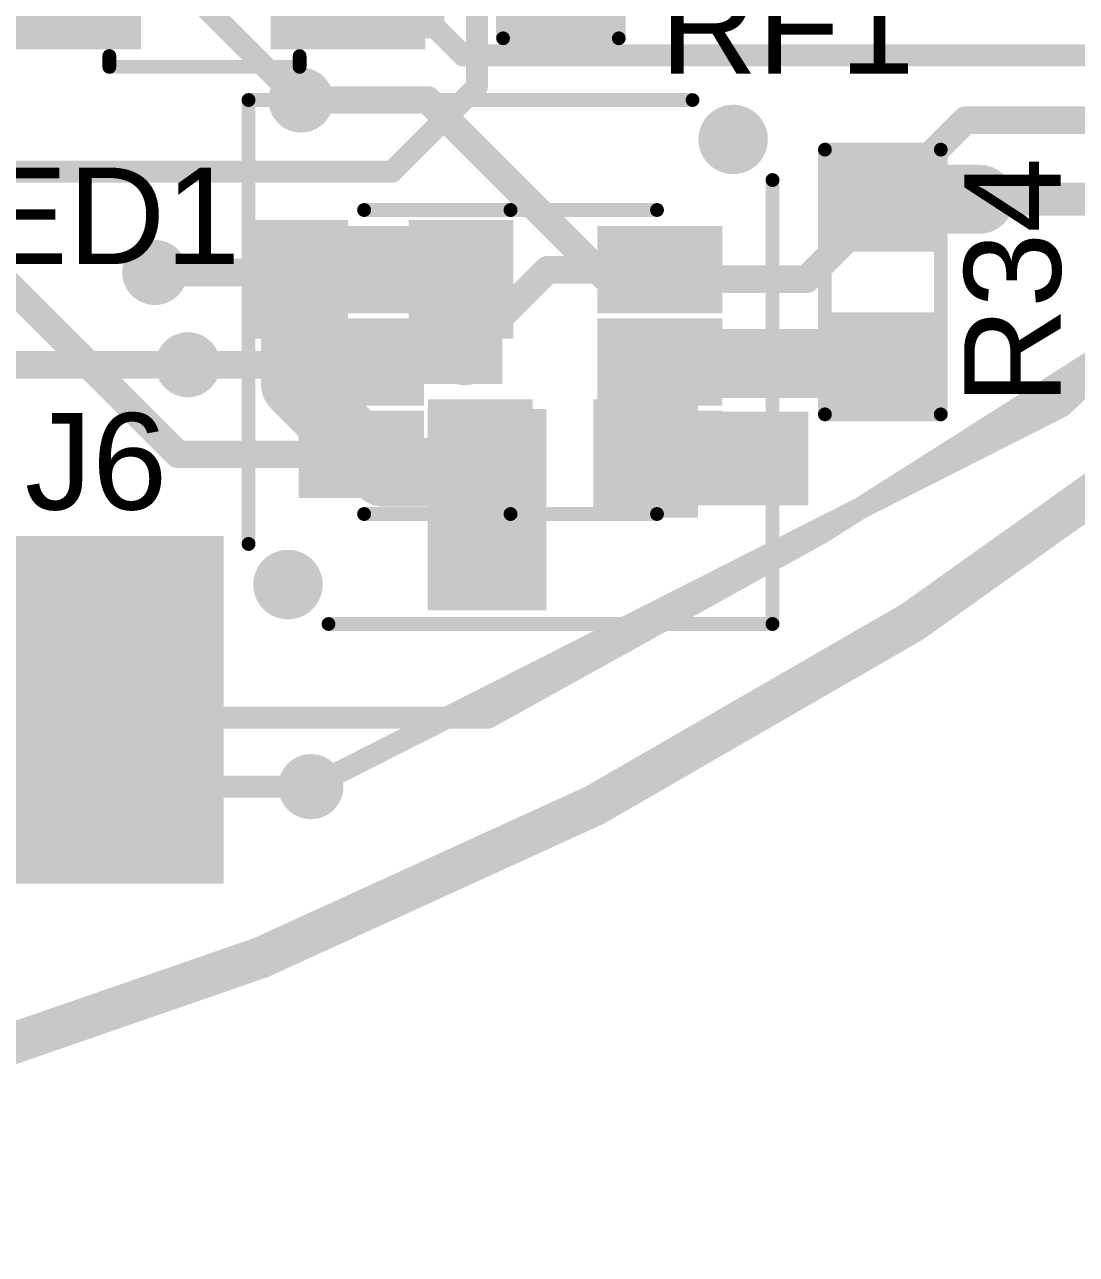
# Model space of a CAD drawing. Header units: millimetres. Extents: x -35.7 to 35.7, y -3.2 to 68.2.
# Drawn here: x 11.02 to 20.71, y -3.19 to 8.14 of the extents above; entities that cross this region are included whole.
import ezdxf

# ---------------------------------------------------------------- set-up
doc = ezdxf.new("R2010")
doc.units = ezdxf.units.MM
for name, color, linetype in [('BottomLayer', 5, 'Continuous'), ('BottomPaste', 16, 'Continuous'), ('BottomSolder', 6, 'Continuous'), ('Mechanical2', 216, 'Continuous'), ('PadHoleLayer', 156, 'Continuous'), ('TopLayer', 1, 'Continuous'), ('TopOverlay', 2, 'Continuous'), ('TopPaste', 8, 'Continuous'), ('TopSolder', 216, 'Continuous'), ('ViaHoleLayer', 16, 'Continuous')]:
    doc.layers.add(name, color=color, linetype=linetype)
doc.styles.add('Arial', font='', dxfattribs={"height": 0.2})
doc.styles.get('Arial').set_extended_font_data('Arial')

# ---------------------------------------------------------------- blocks, each defined once
blk = doc.blocks.new('SOT_23_6_14')
at = {"layer": 'TopLayer'}
for points in [[(-1.92, 1.26), (-0.7, 1.26), (-0.7, 0.64), (-1.92, 0.64)], [(0.7, 1.26), (1.92, 1.26), (1.92, 0.64), (0.7, 0.64)], [(-1.92, 0.31), (-0.7, 0.31), (-0.7, -0.31), (-1.92, -0.31)], [(0.7, 0.31), (1.92, 0.31), (1.92, -0.31), (0.7, -0.31)], [(-1.92, -0.64), (-0.7, -0.64), (-0.7, -1.26), (-1.92, -1.26)], [(0.7, -0.64), (1.92, -0.64), (1.92, -1.26), (0.7, -1.26)]]:
    blk.add_hatch(color=1, dxfattribs=at).paths.add_polyline_path(points)
at = {"layer": 'TopPaste'}
for points in [[(-1.92, 1.26), (-0.7, 1.26), (-0.7, 0.64), (-1.92, 0.64)], [(0.7, 1.26), (1.92, 1.26), (1.92, 0.64), (0.7, 0.64)], [(-1.92, 0.31), (-0.7, 0.31), (-0.7, -0.31), (-1.92, -0.31)], [(0.7, 0.31), (1.92, 0.31), (1.92, -0.31), (0.7, -0.31)], [(-1.92, -0.64), (-0.7, -0.64), (-0.7, -1.26), (-1.92, -1.26)], [(0.7, -0.64), (1.92, -0.64), (1.92, -1.26), (0.7, -1.26)]]:
    blk.add_hatch(color=8, dxfattribs=at).paths.add_polyline_path(points)
at = {"layer": 'TopSolder'}
for points in [[(-2.022, 1.362), (-0.598, 1.362), (-0.598, 0.538), (-2.022, 0.538)], [(0.598, 1.362), (2.022, 1.362), (2.022, 0.538), (0.598, 0.538)], [(-2.022, 0.412), (-0.598, 0.412), (-0.598, -0.412), (-2.022, -0.412)], [(0.598, 0.412), (2.022, 0.412), (2.022, -0.412), (0.598, -0.412)], [(-2.022, -0.538), (-0.598, -0.538), (-0.598, -1.362), (-2.022, -1.362)], [(0.598, -0.538), (2.022, -0.538), (2.022, -1.362), (0.598, -1.362)]]:
    blk.add_hatch(color=216, dxfattribs=at).paths.add_polyline_path(points)
at = {"layer": 'TopOverlay', "const_width": 0.127}
for points in [[(-0.889, 1.524), (0.864, 1.524)], [(-0.889, 1.424), (-0.889, 1.524)], [(0.864, 1.424), (0.864, 1.524)], [(-2.184, 1.092), (-2.057, 0.965)], [(-2.184, 0.838), (-2.184, 1.092)], [(-2.184, 0.838), (-2.057, 0.965)], [(-0.889, -1.524), (-0.889, -1.424)], [(-0.889, -1.524), (0.864, -1.524)], [(0.864, -1.524), (0.864, -1.424)]]:
    blk.add_lwpolyline(points, dxfattribs=at)
at = {"layer": 'TopOverlay', "const_width": 0.0635}
for points in [[(-0.921, 1.524, 1), (-0.857, 1.524, 1)], [(-0.921, 1.524, 1), (-0.857, 1.524, 1)], [(0.832, 1.524, 1), (0.895, 1.524, 1)], [(0.832, 1.524, 1), (0.895, 1.524, 1)], [(-0.921, 1.424, 1), (-0.857, 1.424, 1)], [(0.832, 1.424, 1), (0.895, 1.424, 1)], [(-2.216, 1.092, 1), (-2.153, 1.092, 1)], [(-2.216, 1.092, 1), (-2.153, 1.092, 1)], [(-2.089, 0.965, 1), (-2.026, 0.965, 1)], [(-2.089, 0.965, 1), (-2.026, 0.965, 1)], [(-2.216, 0.838, 1), (-2.153, 0.838, 1)], [(-2.216, 0.838, 1), (-2.153, 0.838, 1)], [(-0.921, -1.424, 1), (-0.857, -1.424, 1)], [(-0.921, -1.524, 1), (-0.857, -1.524, 1)], [(-0.921, -1.524, 1), (-0.857, -1.524, 1)], [(0.832, -1.424, 1), (0.895, -1.424, 1)], [(0.832, -1.524, 1), (0.895, -1.524, 1)], [(0.832, -1.524, 1), (0.895, -1.524, 1)]]:
    blk.add_lwpolyline(points, format="xyb", close=True, dxfattribs=at)
blk = doc.blocks.new('0533980367_30')
at = {"layer": 'TopLayer'}
for points in [[(-4.85, 2.875), (-2.75, 2.875), (-2.75, -0.125), (-4.85, -0.125)], [(4.85, -0.125), (2.75, -0.125), (2.75, 2.875), (4.85, 2.875)], [(-1.65, -0.725), (-0.85, -0.725), (-0.85, -2.025), (-1.65, -2.025)], [(-0.4, -0.725), (0.4, -0.725), (0.4, -2.025), (-0.4, -2.025)], [(0.85, -0.725), (1.65, -0.725), (1.65, -2.025), (0.85, -2.025)]]:
    blk.add_hatch(color=1, dxfattribs=at).paths.add_polyline_path(points)
at = {"layer": 'TopPaste'}
for points in [[(-4.85, 2.875), (-2.75, 2.875), (-2.75, -0.125), (-4.85, -0.125)], [(4.85, -0.125), (2.75, -0.125), (2.75, 2.875), (4.85, 2.875)], [(-1.65, -0.725), (-0.85, -0.725), (-0.85, -2.025), (-1.65, -2.025)], [(-0.4, -0.725), (0.4, -0.725), (0.4, -2.025), (-0.4, -2.025)], [(0.85, -0.725), (1.65, -0.725), (1.65, -2.025), (0.85, -2.025)]]:
    blk.add_hatch(color=8, dxfattribs=at).paths.add_polyline_path(points)
at = {"layer": 'TopSolder'}
for points in [[(-4.952, 2.977), (-2.648, 2.977), (-2.648, -0.227), (-4.952, -0.227)], [(4.952, -0.227), (2.648, -0.227), (2.648, 2.977), (4.952, 2.977)], [(-1.752, -0.623), (-0.748, -0.623), (-0.748, -2.127), (-1.752, -2.127)], [(-0.502, -0.623), (0.502, -0.623), (0.502, -2.127), (-0.502, -2.127)], [(0.748, -0.623), (1.752, -0.623), (1.752, -2.127), (0.748, -2.127)]]:
    blk.add_hatch(color=216, dxfattribs=at).paths.add_polyline_path(points)
at = {"layer": 'TopOverlay'}
for points, const_width in [([(2.413, 2.769), (-2.438, 2.769)], 0.127), ([(-2.286, 0.178), (-2.464, 0)], 0.254), ([(-2.108, 0.178), (-2.286, 0.178)], 0.254), ([(-2.464, 0), (-2.464, -0.965)], 0.254), ([(-2.819, -1.295), (-2.819, -0.483)], 0.127), ([(2.819, -0.483), (2.819, -1.295)], 0.127), ([(-2.007, -1.295), (-2.819, -1.295)], 0.127), ([(2.819, -1.295), (2.007, -1.295)], 0.127)]:
    blk.add_lwpolyline(points, dxfattribs=dict(at, const_width=const_width))
for points, const_width in [([(-2.47, 2.769, 1), (-2.407, 2.769, 1)], 0.0635), ([(2.381, 2.769, 1), (2.445, 2.769, 1)], 0.0635), ([(-2.35, 0.178, 1), (-2.223, 0.178, 1)], 0.127), ([(-2.35, 0.178, 1), (-2.223, 0.178, 1)], 0.127), ([(-2.172, 0.178, 1), (-2.045, 0.178, 1)], 0.127), ([(-2.527, 0, 1), (-2.4, 0, 1)], 0.127), ([(-2.527, 0, 1), (-2.4, 0, 1)], 0.127), ([(-2.851, -0.483, 1), (-2.788, -0.483, 1)], 0.0635), ([(2.788, -0.483, 1), (2.851, -0.483, 1)], 0.0635), ([(-2.527, -0.965, 1), (-2.4, -0.965, 1)], 0.127), ([(-2.851, -1.295, 1), (-2.788, -1.295, 1)], 0.0635), ([(-2.851, -1.295, 1), (-2.788, -1.295, 1)], 0.0635), ([(-2.038, -1.295, 1), (-1.975, -1.295, 1)], 0.0635), ([(1.975, -1.295, 1), (2.038, -1.295, 1)], 0.0635), ([(2.788, -1.295, 1), (2.851, -1.295, 1)], 0.0635), ([(2.788, -1.295, 1), (2.851, -1.295, 1)], 0.0635), ([(-1.956, -1.676, 1), (-2.21, -1.676, 1)], 0.254), ([(-2.273, -1.676, 1), (-2.146, -1.676, 1)], 0.127), ([(-2.019, -1.676, 1), (-1.892, -1.676, 1)], 0.127)]:
    blk.add_lwpolyline(points, format="xyb", close=True, dxfattribs=dict(at, const_width=const_width))
blk.add_text('PCB Edge', height=0.5, rotation=180, dxfattribs=at).set_placement((1.956, 0.291))
blk = doc.blocks.new('LTST_G683GEBW_35')
at = {"layer": 'BottomSolder'}
h = blk.add_hatch(color=6, dxfattribs=at)
edge = h.paths.add_edge_path()
edge.add_arc((2.05, 2.05), 0.102, 0, 360)
h = blk.add_hatch(color=6, dxfattribs=at)
edge = h.paths.add_edge_path()
edge.add_arc((-2.05, -2.05), 0.102, 0, 360)
at = {"layer": 'PadHoleLayer'}
h = blk.add_hatch(color=156, dxfattribs=at)
edge = h.paths.add_edge_path()
edge.add_arc((2.05, 2.05), 0.32, 0, 360)
h = blk.add_hatch(color=156, dxfattribs=at)
edge = h.paths.add_edge_path()
edge.add_arc((-2.05, -2.05), 0.32, 0, 360)
at = {"layer": 'TopLayer'}
for points in [[(-1.85, 1.15), (-0.9, 1.15), (-0.9, 0.55), (-1.85, 0.55)], [(0.9, 1.15), (1.85, 1.15), (1.85, 0.55), (0.9, 0.55)], [(-1.85, 0.3), (-0.9, 0.3), (-0.9, -0.3), (-1.85, -0.3)], [(0.9, 0.3), (1.85, 0.3), (1.85, -0.3), (0.9, -0.3)], [(-1.85, -0.55), (-0.9, -0.55), (-0.9, -1.15), (-1.85, -1.15)], [(0.9, -0.55), (1.85, -0.55), (1.85, -1.15), (0.9, -1.15)]]:
    blk.add_hatch(color=1, dxfattribs=at).paths.add_polyline_path(points)
at = {"layer": 'TopPaste'}
for points in [[(-1.85, 1.15), (-0.9, 1.15), (-0.9, 0.55), (-1.85, 0.55)], [(0.9, 1.15), (1.85, 1.15), (1.85, 0.55), (0.9, 0.55)], [(-1.85, 0.3), (-0.9, 0.3), (-0.9, -0.3), (-1.85, -0.3)], [(0.9, 0.3), (1.85, 0.3), (1.85, -0.3), (0.9, -0.3)], [(-1.85, -0.55), (-0.9, -0.55), (-0.9, -1.15), (-1.85, -1.15)], [(0.9, -0.55), (1.85, -0.55), (1.85, -1.15), (0.9, -1.15)]]:
    blk.add_hatch(color=8, dxfattribs=at).paths.add_polyline_path(points)
at = {"layer": 'TopSolder'}
h = blk.add_hatch(color=216, dxfattribs=at)
edge = h.paths.add_edge_path()
edge.add_arc((2.05, 2.05), 0.102, 0, 360)
for points in [[(-1.952, 1.252), (-0.798, 1.252), (-0.798, 0.448), (-1.952, 0.448)], [(0.798, 1.252), (1.952, 1.252), (1.952, 0.448), (0.798, 0.448)], [(-1.952, 0.402), (-0.798, 0.402), (-0.798, -0.402), (-1.952, -0.402)], [(0.798, 0.402), (1.952, 0.402), (1.952, -0.402), (0.798, -0.402)], [(-1.952, -0.448), (-0.798, -0.448), (-0.798, -1.252), (-1.952, -1.252)], [(0.798, -0.448), (1.952, -0.448), (1.952, -1.252), (0.798, -1.252)]]:
    blk.add_hatch(color=216, dxfattribs=at).paths.add_polyline_path(points)
h = blk.add_hatch(color=216, dxfattribs=at)
edge = h.paths.add_edge_path()
edge.add_arc((-2.05, -2.05), 0.102, 0, 360)
at = {"layer": 'TopOverlay', "const_width": 0.127}
for points in [[(-2.413, 2.413), (1.676, 2.413)], [(-2.413, -1.676), (-2.413, 2.413)], [(2.413, -2.413), (2.413, 1.676)], [(-1.349, 1.4), (0, 1.4)], [(0, 1.4), (1.349, 1.4)], [(-1.349, -1.4), (0, -1.4)], [(0, -1.4), (1.349, -1.4)], [(-1.676, -2.413), (2.413, -2.413)]]:
    blk.add_lwpolyline(points, dxfattribs=at)
at = {"layer": 'TopOverlay'}
for points, const_width in [([(-2.445, 2.413, 1), (-2.381, 2.413, 1)], 0.0635), ([(-2.445, 2.413, 1), (-2.381, 2.413, 1)], 0.0635), ([(1.645, 2.413, 1), (1.708, 2.413, 1)], 0.0635), ([(2.381, 1.676, 1), (2.445, 1.676, 1)], 0.0635), ([(-1.381, 1.4, 1), (-1.317, 1.4, 1)], 0.0635), ([(-0.032, 1.4, 1), (0.032, 1.4, 1)], 0.0635), ([(-0.032, 1.4, 1), (0.032, 1.4, 1)], 0.0635), ([(1.317, 1.4, 1), (1.381, 1.4, 1)], 0.0635), ([(-2.032, 0.94, 1), (-2.134, 0.94, 1)], 0.254), ([(-2.197, 0.94, 1), (-2.07, 0.94, 1)], 0.127), ([(-2.095, 0.94, 1), (-1.968, 0.94, 1)], 0.127), ([(-1.381, -1.4, 1), (-1.317, -1.4, 1)], 0.0635), ([(-0.032, -1.4, 1), (0.032, -1.4, 1)], 0.0635), ([(-0.032, -1.4, 1), (0.032, -1.4, 1)], 0.0635), ([(1.317, -1.4, 1), (1.381, -1.4, 1)], 0.0635), ([(-2.445, -1.676, 1), (-2.381, -1.676, 1)], 0.0635), ([(-1.708, -2.413, 1), (-1.645, -2.413, 1)], 0.0635), ([(2.381, -2.413, 1), (2.445, -2.413, 1)], 0.0635), ([(2.381, -2.413, 1), (2.445, -2.413, 1)], 0.0635)]:
    blk.add_lwpolyline(points, format="xyb", close=True, dxfattribs=dict(at, const_width=const_width))
blk = doc.blocks.new('RES0603_45')
at = {"layer": 'TopLayer'}
for points in [[(-0.381, 0.4445), (-0.381, -0.4445), (-1.143, -0.4445), (-1.143, 0.4445)], [(1.143, 0.4445), (1.143, -0.4445), (0.381, -0.4445), (0.381, 0.4445)]]:
    blk.add_hatch(color=1, dxfattribs=at).paths.add_polyline_path(points)
at = {"layer": 'TopPaste'}
for points in [[(-0.381, 0.4445), (-0.381, -0.4445), (-1.143, -0.4445), (-1.143, 0.4445)], [(1.143, 0.4445), (1.143, -0.4445), (0.381, -0.4445), (0.381, 0.4445)]]:
    blk.add_hatch(color=8, dxfattribs=at).paths.add_polyline_path(points)
at = {"layer": 'TopSolder'}
for points in [[(-0.2794, 0.5461), (-0.2794, -0.5461), (-1.2446, -0.5461), (-1.2446, 0.5461)], [(1.2446, 0.5461), (1.2446, -0.5461), (0.2794, -0.5461), (0.2794, 0.5461)]]:
    blk.add_hatch(color=216, dxfattribs=at).paths.add_polyline_path(points)
at = {"layer": 'TopOverlay', "const_width": 0.127}
for points in [[(-1.2192, 0.5334), (1.2192, 0.5334)], [(-1.2192, 0.5334), (-1.2192, -0.5334)], [(1.2192, 0.5334), (1.2192, -0.5334)], [(-1.2192, -0.5334), (1.2192, -0.5334)]]:
    blk.add_lwpolyline(points, dxfattribs=at)
at = {"layer": 'TopOverlay', "const_width": 0.0635}
for points in [[(-1.25095, 0.5334, 1), (-1.18745, 0.5334, 1)], [(-1.25095, 0.5334, 1), (-1.18745, 0.5334, 1)], [(1.18745, 0.5334, 1), (1.25095, 0.5334, 1)], [(1.18745, 0.5334, 1), (1.25095, 0.5334, 1)], [(-1.25095, -0.5334, 1), (-1.18745, -0.5334, 1)], [(-1.25095, -0.5334, 1), (-1.18745, -0.5334, 1)], [(1.18745, -0.5334, 1), (1.25095, -0.5334, 1)], [(1.18745, -0.5334, 1), (1.25095, -0.5334, 1)]]:
    blk.add_lwpolyline(points, format="xyb", close=True, dxfattribs=at)
blk = doc.blocks.new('RES0603_B_85')
at = {"layer": 'BottomLayer'}
for points in [[(-1.143, -0.4445), (-1.143, 0.4445), (-0.381, 0.4445), (-0.381, -0.4445)], [(0.381, -0.4445), (0.381, 0.4445), (1.143, 0.4445), (1.143, -0.4445)]]:
    blk.add_hatch(color=5, dxfattribs=at).paths.add_polyline_path(points)
at = {"layer": 'BottomPaste'}
for points in [[(-1.143, -0.4445), (-1.143, 0.4445), (-0.381, 0.4445), (-0.381, -0.4445)], [(0.381, -0.4445), (0.381, 0.4445), (1.143, 0.4445), (1.143, -0.4445)]]:
    blk.add_hatch(color=16, dxfattribs=at).paths.add_polyline_path(points)
at = {"layer": 'BottomSolder'}
for points in [[(-1.2446, -0.5461), (-1.2446, 0.5461), (-0.2794, 0.5461), (-0.2794, -0.5461)], [(0.2794, -0.5461), (0.2794, 0.5461), (1.2446, 0.5461), (1.2446, -0.5461)]]:
    blk.add_hatch(color=6, dxfattribs=at).paths.add_polyline_path(points)
blk = doc.blocks.new('RES0603_B_86')
at = {"layer": 'BottomLayer'}
for points in [[(-1.143, -0.4445), (-1.143, 0.4445), (-0.381, 0.4445), (-0.381, -0.4445)], [(0.381, -0.4445), (0.381, 0.4445), (1.143, 0.4445), (1.143, -0.4445)]]:
    blk.add_hatch(color=5, dxfattribs=at).paths.add_polyline_path(points)
at = {"layer": 'BottomPaste'}
for points in [[(-1.143, -0.4445), (-1.143, 0.4445), (-0.381, 0.4445), (-0.381, -0.4445)], [(0.381, -0.4445), (0.381, 0.4445), (1.143, 0.4445), (1.143, -0.4445)]]:
    blk.add_hatch(color=16, dxfattribs=at).paths.add_polyline_path(points)
at = {"layer": 'BottomSolder'}
for points in [[(-1.2446, -0.5461), (-1.2446, 0.5461), (-0.2794, 0.5461), (-0.2794, -0.5461)], [(0.2794, -0.5461), (0.2794, 0.5461), (1.2446, 0.5461), (1.2446, -0.5461)]]:
    blk.add_hatch(color=6, dxfattribs=at).paths.add_polyline_path(points)
blk = doc.blocks.new('CAP_0603_103')
at = {"layer": 'TopLayer'}
for points in [[(-0.381, 0.445), (-0.381, -0.445), (-1.143, -0.445), (-1.143, 0.445)], [(1.143, 0.445), (1.143, -0.445), (0.381, -0.445), (0.381, 0.445)]]:
    blk.add_hatch(color=1, dxfattribs=at).paths.add_polyline_path(points)
at = {"layer": 'TopPaste'}
for points in [[(-0.381, 0.445), (-0.381, -0.445), (-1.143, -0.445), (-1.143, 0.445)], [(1.143, 0.445), (1.143, -0.445), (0.381, -0.445), (0.381, 0.445)]]:
    blk.add_hatch(color=8, dxfattribs=at).paths.add_polyline_path(points)
at = {"layer": 'TopSolder'}
for points in [[(-0.321, 0.504), (-0.321, -0.504), (-1.203, -0.504), (-1.203, 0.504)], [(1.203, 0.504), (1.203, -0.504), (0.321, -0.504), (0.321, 0.504)]]:
    blk.add_hatch(color=216, dxfattribs=at).paths.add_polyline_path(points)
at = {"layer": 'TopOverlay', "const_width": 0.127}
for points in [[(-0.457, 0.533), (-1.245, 0.533)], [(-1.245, -0.533), (-1.245, 0.533)], [(1.245, 0.533), (0.457, 0.533)], [(1.245, -0.533), (1.245, 0.533)], [(-0.457, -0.533), (-1.245, -0.533)], [(1.245, -0.533), (0.457, -0.533)]]:
    blk.add_lwpolyline(points, dxfattribs=at)
at = {"layer": 'TopOverlay', "const_width": 0.0635}
for points in [[(-1.276, 0.533, 1), (-1.213, 0.533, 1)], [(-1.276, 0.533, 1), (-1.213, 0.533, 1)], [(-0.489, 0.533, 1), (-0.425, 0.533, 1)], [(0.425, 0.533, 1), (0.489, 0.533, 1)], [(1.213, 0.533, 1), (1.276, 0.533, 1)], [(1.213, 0.533, 1), (1.276, 0.533, 1)], [(-1.276, -0.533, 1), (-1.213, -0.533, 1)], [(-1.276, -0.533, 1), (-1.213, -0.533, 1)], [(-0.489, -0.533, 1), (-0.425, -0.533, 1)], [(0.425, -0.533, 1), (0.489, -0.533, 1)], [(1.213, -0.533, 1), (1.276, -0.533, 1)], [(1.213, -0.533, 1), (1.276, -0.533, 1)]]:
    blk.add_lwpolyline(points, format="xyb", close=True, dxfattribs=at)

msp = doc.modelspace()

# ---------------------------------------------------------------- hatches: boundary and pattern name
at = {"layer": 'BottomLayer'}
h = msp.add_hatch(color=5, dxfattribs=at)
edge = h.paths.add_edge_path()
edge.add_arc((14.605, 8.321), 0.3, 0, 360)
h = msp.add_hatch(color=5, dxfattribs=at)
edge = h.paths.add_edge_path()
edge.add_arc((13.564, 7.442), 0.3, 0, 360)
h = msp.add_hatch(color=5, dxfattribs=at)
edge = h.paths.add_edge_path()
edge.add_arc((19.812, 6.528), 0.3, 0, 360)
h = msp.add_hatch(color=5, dxfattribs=at)
edge = h.paths.add_edge_path()
edge.add_arc((12.217, 5.854), 0.3, 0, 360)
for points in [[(14.681, 4.826), (15.418, 4.826), (15.418, 6.223), (14.681, 6.223)], [(14.732, 2.743), (15.824, 2.743), (15.824, 4.597), (14.732, 4.597)], [(16.358, 3.708), (18.237, 3.708), (18.237, 4.572), (16.358, 4.572)]]:
    msp.add_hatch(color=5, dxfattribs=at).paths.add_polyline_path(points)
h = msp.add_hatch(color=5, dxfattribs=at)
edge = h.paths.add_edge_path()
edge.add_arc((15.072, 5.115), 0.3, 0, 360)
h = msp.add_hatch(color=5, dxfattribs=at)
edge = h.paths.add_edge_path()
edge.add_arc((12.522, 5.004), 0.3, 0, 360)
h = msp.add_hatch(color=5, dxfattribs=at)
edge = h.paths.add_edge_path()
edge.add_arc((17.831, 4.191), 0.3, 0, 360)
h = msp.add_hatch(color=5, dxfattribs=at)
edge = h.paths.add_edge_path()
edge.add_arc((15.291, 3.226), 0.3, 0, 360)
h = msp.add_hatch(color=5, dxfattribs=at)
edge = h.paths.add_edge_path()
edge.add_arc((13.655, 1.118), 0.3, 0, 360)
at = {"layer": 'BottomSolder'}
h = msp.add_hatch(color=6, dxfattribs=at)
edge = h.paths.add_edge_path()
edge.add_arc((13.564, 7.442), 0.15, 0, 360)
h = msp.add_hatch(color=6, dxfattribs=at)
edge = h.paths.add_edge_path()
edge.add_arc((19.812, 6.528), 0.15, 0, 360)
h = msp.add_hatch(color=6, dxfattribs=at)
edge = h.paths.add_edge_path()
edge.add_arc((12.217, 5.854), 0.15, 0, 360)
h = msp.add_hatch(color=6, dxfattribs=at)
edge = h.paths.add_edge_path()
edge.add_arc((15.072, 5.115), 0.15, 0, 360)
h = msp.add_hatch(color=6, dxfattribs=at)
edge = h.paths.add_edge_path()
edge.add_arc((12.522, 5.004), 0.15, 0, 360)
h = msp.add_hatch(color=6, dxfattribs=at)
edge = h.paths.add_edge_path()
edge.add_arc((17.831, 4.191), 0.15, 0, 360)
h = msp.add_hatch(color=6, dxfattribs=at)
edge = h.paths.add_edge_path()
edge.add_arc((15.291, 3.226), 0.15, 0, 360)
h = msp.add_hatch(color=6, dxfattribs=at)
edge = h.paths.add_edge_path()
edge.add_arc((13.655, 1.118), 0.15, 0, 360)
at = {"layer": 'TopLayer'}
for points in [[(13.388, 8.011), (14.884, 8.011), (14.884, 8.661), (13.388, 8.661)], [(16.332, 4.699), (19.38, 4.699), (19.38, 5.334), (16.332, 5.334)]]:
    msp.add_hatch(color=1, dxfattribs=at).paths.add_polyline_path(points)
h = msp.add_hatch(color=1, dxfattribs=at)
edge = h.paths.add_edge_path()
edge.add_arc((14.605, 8.321), 0.3, 0, 360)
h = msp.add_hatch(color=1, dxfattribs=at)
edge = h.paths.add_edge_path()
edge.add_arc((13.564, 7.442), 0.3, 0, 360)
h = msp.add_hatch(color=1, dxfattribs=at)
edge = h.paths.add_edge_path()
edge.add_arc((19.812, 6.528), 0.3, 0, 360)
h = msp.add_hatch(color=1, dxfattribs=at)
edge = h.paths.add_edge_path()
edge.add_arc((12.217, 5.854), 0.3, 0, 360)
h = msp.add_hatch(color=1, dxfattribs=at)
edge = h.paths.add_edge_path()
edge.add_arc((15.072, 5.115), 0.3, 0, 360)
h = msp.add_hatch(color=1, dxfattribs=at)
edge = h.paths.add_edge_path()
edge.add_arc((12.522, 5.004), 0.3, 0, 360)
h = msp.add_hatch(color=1, dxfattribs=at)
edge = h.paths.add_edge_path()
edge.add_arc((17.831, 4.191), 0.3, 0, 360)
h = msp.add_hatch(color=1, dxfattribs=at)
edge = h.paths.add_edge_path()
edge.add_arc((15.291, 3.226), 0.3, 0, 360)
h = msp.add_hatch(color=1, dxfattribs=at)
edge = h.paths.add_edge_path()
edge.add_arc((13.655, 1.118), 0.3, 0, 360)
at = {"layer": 'TopSolder'}
h = msp.add_hatch(color=216, dxfattribs=at)
edge = h.paths.add_edge_path()
edge.add_arc((13.564, 7.442), 0.15, 0, 360)
h = msp.add_hatch(color=216, dxfattribs=at)
edge = h.paths.add_edge_path()
edge.add_arc((19.812, 6.528), 0.15, 0, 360)
h = msp.add_hatch(color=216, dxfattribs=at)
edge = h.paths.add_edge_path()
edge.add_arc((12.217, 5.854), 0.15, 0, 360)
h = msp.add_hatch(color=216, dxfattribs=at)
edge = h.paths.add_edge_path()
edge.add_arc((15.072, 5.115), 0.15, 0, 360)
h = msp.add_hatch(color=216, dxfattribs=at)
edge = h.paths.add_edge_path()
edge.add_arc((12.522, 5.004), 0.15, 0, 360)
h = msp.add_hatch(color=216, dxfattribs=at)
edge = h.paths.add_edge_path()
edge.add_arc((17.831, 4.191), 0.15, 0, 360)
h = msp.add_hatch(color=216, dxfattribs=at)
edge = h.paths.add_edge_path()
edge.add_arc((15.291, 3.226), 0.15, 0, 360)
h = msp.add_hatch(color=216, dxfattribs=at)
edge = h.paths.add_edge_path()
edge.add_arc((13.655, 1.118), 0.15, 0, 360)
at = {"layer": 'ViaHoleLayer'}
h = msp.add_hatch(color=16, dxfattribs=at)
edge = h.paths.add_edge_path()
edge.add_arc((13.564, 7.442), 0.15, 0, 360)
h = msp.add_hatch(color=16, dxfattribs=at)
edge = h.paths.add_edge_path()
edge.add_arc((19.812, 6.528), 0.15, 0, 360)
h = msp.add_hatch(color=16, dxfattribs=at)
edge = h.paths.add_edge_path()
edge.add_arc((12.217, 5.854), 0.15, 0, 360)
h = msp.add_hatch(color=16, dxfattribs=at)
edge = h.paths.add_edge_path()
edge.add_arc((15.072, 5.115), 0.15, 0, 360)
h = msp.add_hatch(color=16, dxfattribs=at)
edge = h.paths.add_edge_path()
edge.add_arc((12.522, 5.004), 0.15, 0, 360)
h = msp.add_hatch(color=16, dxfattribs=at)
edge = h.paths.add_edge_path()
edge.add_arc((17.831, 4.191), 0.15, 0, 360)
h = msp.add_hatch(color=16, dxfattribs=at)
edge = h.paths.add_edge_path()
edge.add_arc((15.291, 3.226), 0.15, 0, 360)
h = msp.add_hatch(color=16, dxfattribs=at)
edge = h.paths.add_edge_path()
edge.add_arc((13.655, 1.118), 0.15, 0, 360)

# ---------------------------------------------------------------- linework, layer by layer
at = {"layer": 'BottomLayer'}
for points, const_width in [([(14.605, 8.306), (15.057, 7.853)], 0.203), ([(15.057, 7.853), (22.431, 7.853)], 0.203), ([(13.564, 7.442), (14.732, 7.442)], 0.254), ([(14.732, 7.442), (16.383, 5.791)], 0.254), ([(18.22, 5.791), (19.686, 7.257)], 0.254), ([(19.686, 7.257), (22.41, 7.257)], 0.254), ([(19.812, 6.528), (22.327, 6.528)], 0.305), ([(18.387, 3.473), (22.484, 6.074)], 0.203), ([(13.513, 4.826), (13.513, 5.791)], 0.635), ([(16.383, 5.791), (18.22, 5.791)], 0.254), ([(15.072, 5.509), (15.24, 5.677)], 0.203), ([(15.072, 5.115), (15.072, 5.509)], 0.203), ([(10.698, 5.004), (12.522, 5.004)], 0.254), ([(13.513, 4.826), (14.326, 4.013)], 0.635), ([(16.764, 4.077), (16.866, 4.178)], 0.559), ([(16.866, 4.178), (17.18, 4.178)], 0.559), ([(17.18, 4.178), (17.193, 4.191)], 0.559), ([(17.193, 4.191), (17.831, 4.191)], 0.559), ([(14.326, 4.013), (15.24, 4.013)], 0.635), ([(16.764, 4.013), (16.764, 4.077)], 0.559), ([(15.24, 4.013), (15.287, 3.966)], 0.559), ([(15.291, 3.226), (15.431, 3.365)], 0.559), ([(15.431, 3.365), (15.431, 3.429)], 0.559), ([(15.286, 1.753), (18.373, 3.464)], 0.203), ([(10.377, 0.813), (11.317, 1.753)], 0.203), ([(11.317, 1.753), (15.286, 1.753)], 0.203), ([(9.703, -0.533), (11.354, 1.118)], 0.203), ([(11.354, 1.118), (13.655, 1.118)], 0.203)]:
    msp.add_lwpolyline(points, dxfattribs=dict(at, const_width=const_width))
for points, const_width in [([(15.007, 7.853, 1), (15.108, 7.853, 1)], 0.102), ([(15.007, 7.853, 1), (15.108, 7.853, 1)], 0.102), ([(13.5, 7.442, 1), (13.627, 7.442, 1)], 0.127), ([(14.669, 7.442, 1), (14.796, 7.442, 1)], 0.127), ([(14.669, 7.442, 1), (14.796, 7.442, 1)], 0.127), ([(19.623, 7.257, 1), (19.75, 7.257, 1)], 0.127), ([(19.623, 7.257, 1), (19.75, 7.257, 1)], 0.127), ([(19.736, 6.528, 1), (19.888, 6.528, 1)], 0.152), ([(13.354, 5.791, 1), (13.672, 5.791, 1)], 0.318), ([(16.32, 5.791, 1), (16.447, 5.791, 1)], 0.127), ([(16.32, 5.791, 1), (16.447, 5.791, 1)], 0.127), ([(18.157, 5.791, 1), (18.284, 5.791, 1)], 0.127), ([(18.157, 5.791, 1), (18.284, 5.791, 1)], 0.127), ([(15.189, 5.677, 1), (15.291, 5.677, 1)], 0.102), ([(15.021, 5.509, 1), (15.123, 5.509, 1)], 0.102), ([(15.021, 5.509, 1), (15.123, 5.509, 1)], 0.102), ([(15.021, 5.115, 1), (15.123, 5.115, 1)], 0.102), ([(12.459, 5.004, 1), (12.586, 5.004, 1)], 0.127), ([(13.354, 4.826, 1), (13.672, 4.826, 1)], 0.318), ([(13.354, 4.826, 1), (13.672, 4.826, 1)], 0.318), ([(16.726, 4.178, 1), (17.005, 4.178, 1)], 0.279), ([(16.726, 4.178, 1), (17.005, 4.178, 1)], 0.279), ([(17.041, 4.178, 1), (17.32, 4.178, 1)], 0.279), ([(17.041, 4.178, 1), (17.32, 4.178, 1)], 0.279), ([(17.053, 4.191, 1), (17.333, 4.191, 1)], 0.279), ([(17.053, 4.191, 1), (17.333, 4.191, 1)], 0.279), ([(17.691, 4.191, 1), (17.971, 4.191, 1)], 0.279), ([(14.167, 4.013, 1), (14.484, 4.013, 1)], 0.318), ([(14.167, 4.013, 1), (14.484, 4.013, 1)], 0.318), ([(15.081, 4.013, 1), (15.399, 4.013, 1)], 0.318), ([(16.624, 4.077, 1), (16.904, 4.077, 1)], 0.279), ([(16.624, 4.077, 1), (16.904, 4.077, 1)], 0.279), ([(15.1, 4.013, 1), (15.38, 4.013, 1)], 0.279), ([(15.148, 3.966, 1), (15.427, 3.966, 1)], 0.279), ([(16.624, 4.013, 1), (16.904, 4.013, 1)], 0.279), ([(15.291, 3.429, 1), (15.57, 3.429, 1)], 0.279), ([(15.291, 3.365, 1), (15.57, 3.365, 1)], 0.279), ([(15.291, 3.365, 1), (15.57, 3.365, 1)], 0.279), ([(18.322, 3.464, 1), (18.423, 3.464, 1)], 0.102), ([(18.322, 3.464, 1), (18.423, 3.464, 1)], 0.102), ([(18.336, 3.473, 1), (18.438, 3.473, 1)], 0.102), ([(18.336, 3.473, 1), (18.438, 3.473, 1)], 0.102), ([(15.151, 3.226, 1), (15.431, 3.226, 1)], 0.279), ([(11.266, 1.753, 1), (11.368, 1.753, 1)], 0.102), ([(11.266, 1.753, 1), (11.368, 1.753, 1)], 0.102), ([(15.235, 1.753, 1), (15.337, 1.753, 1)], 0.102), ([(15.235, 1.753, 1), (15.337, 1.753, 1)], 0.102), ([(11.303, 1.118, 1), (11.405, 1.118, 1)], 0.102), ([(11.303, 1.118, 1), (11.405, 1.118, 1)], 0.102), ([(13.604, 1.118, 1), (13.705, 1.118, 1)], 0.102)]:
    msp.add_lwpolyline(points, format="xyb", close=True, dxfattribs=dict(at, const_width=const_width))
at = {"layer": 'BottomLayer', "const_width": 0.203}
msp.add_lwpolyline([(18.387, 3.473, -0.014889), (18.373, 3.464)], format="xyb", dxfattribs=at)
at = {"layer": 'Mechanical2', "const_width": 0.381}
msp.add_lwpolyline([(30.744, 14.75, -0.267949), (0, -3)], format="xyb", dxfattribs=at)
at = {"layer": 'TopLayer'}
for points, const_width in [([(15.184, 7.564), (15.184, 10.462)], 0.203), ([(12.471, 8.509), (13.538, 7.442)], 0.203), ([(14.402, 6.782), (15.184, 7.564)], 0.203), ([(13.538, 7.442), (13.564, 7.442)], 0.203), ([(20.596, 4.644), (23.336, 7.302)], 0.203), ([(8.355, 6.782), (14.402, 6.782)], 0.203), ([(18.923, 6.528), (19.812, 6.528)], 0.635), ([(10.287, 6.325), (12.432, 4.179)], 0.254), ([(15.072, 5.115), (15.836, 5.879)], 0.254), ([(15.836, 5.879), (16.869, 5.879)], 0.254), ([(12.217, 5.854), (14.119, 5.854)], 0.254), ([(12.522, 5.004), (14.068, 5.004)], 0.254), ([(13.655, 1.118), (20.546, 4.609)], 0.203), ([(16.779, 4.191), (17.831, 4.191)], 0.559), ([(12.432, 4.179), (14.119, 4.179)], 0.254)]:
    msp.add_lwpolyline(points, dxfattribs=dict(at, const_width=const_width))
for points, const_width in [([(15.134, 7.564, 1), (15.235, 7.564, 1)], 0.102), ([(15.134, 7.564, 1), (15.235, 7.564, 1)], 0.102), ([(13.487, 7.442, 1), (13.589, 7.442, 1)], 0.102), ([(13.487, 7.442, 1), (13.589, 7.442, 1)], 0.102), ([(13.513, 7.442, 1), (13.614, 7.442, 1)], 0.102), ([(14.351, 6.782, 1), (14.453, 6.782, 1)], 0.102), ([(14.351, 6.782, 1), (14.453, 6.782, 1)], 0.102), ([(18.764, 6.528, 1), (19.082, 6.528, 1)], 0.318), ([(19.653, 6.528, 1), (19.971, 6.528, 1)], 0.318), ([(15.773, 5.879, 1), (15.9, 5.879, 1)], 0.127), ([(15.773, 5.879, 1), (15.9, 5.879, 1)], 0.127), ([(16.806, 5.879, 1), (16.933, 5.879, 1)], 0.127), ([(12.154, 5.854, 1), (12.281, 5.854, 1)], 0.127), ([(14.056, 5.854, 1), (14.183, 5.854, 1)], 0.127), ([(15.008, 5.115, 1), (15.135, 5.115, 1)], 0.127), ([(12.459, 5.004, 1), (12.586, 5.004, 1)], 0.127), ([(14.005, 5.004, 1), (14.132, 5.004, 1)], 0.127), ([(20.496, 4.609, 1), (20.597, 4.609, 1)], 0.102), ([(20.496, 4.609, 1), (20.597, 4.609, 1)], 0.102), ([(20.545, 4.644, 1), (20.647, 4.644, 1)], 0.102), ([(20.545, 4.644, 1), (20.647, 4.644, 1)], 0.102), ([(16.639, 4.191, 1), (16.919, 4.191, 1)], 0.279), ([(17.691, 4.191, 1), (17.971, 4.191, 1)], 0.279), ([(12.369, 4.179, 1), (12.496, 4.179, 1)], 0.127), ([(12.369, 4.179, 1), (12.496, 4.179, 1)], 0.127), ([(14.056, 4.179, 1), (14.183, 4.179, 1)], 0.127), ([(13.604, 1.118, 1), (13.705, 1.118, 1)], 0.102)]:
    msp.add_lwpolyline(points, format="xyb", close=True, dxfattribs=dict(at, const_width=const_width))
at = {"layer": 'TopLayer', "const_width": 0.203}
msp.add_lwpolyline([(20.596, 4.644, -0.075457), (20.546, 4.609)], format="xyb", dxfattribs=at)

# ---------------------------------------------------------------- block references
for name, p in [('SOT_23_6_14', (12.688, 9.271)), ('LTST_G683GEBW_35', (15.494, 5.029))]:
    msp.add_blockref(name, p)
for name, p, rotation in [('CAP_0603_103', (15.958, 9.255), 270), ('RES0603_45', (18.923, 5.766), 90), ('RES0603_B_86', (14.275, 5.791), 180), ('0533980367_30', (7.899, 3.2), 180), ('RES0603_B_85', (15.977, 4.14), 180)]:
    msp.add_blockref(name, p, dxfattribs=dict(rotation=rotation))

# ---------------------------------------------------------------- texts
at = {"layer": 'TopOverlay', "style": 'Arial'}
for s, p in [('RF1', (16.87, 7.684)), ('LED1', (9.898, 5.931)), ('J6', (11.02, 3.67))]:
    msp.add_text(s, height=0.889, dxfattribs=at).set_placement(p)
msp.add_text('R34', height=0.889, rotation=90, dxfattribs=at).set_placement((20.561, 4.632))

doc.saveas('drawing.dxf')
